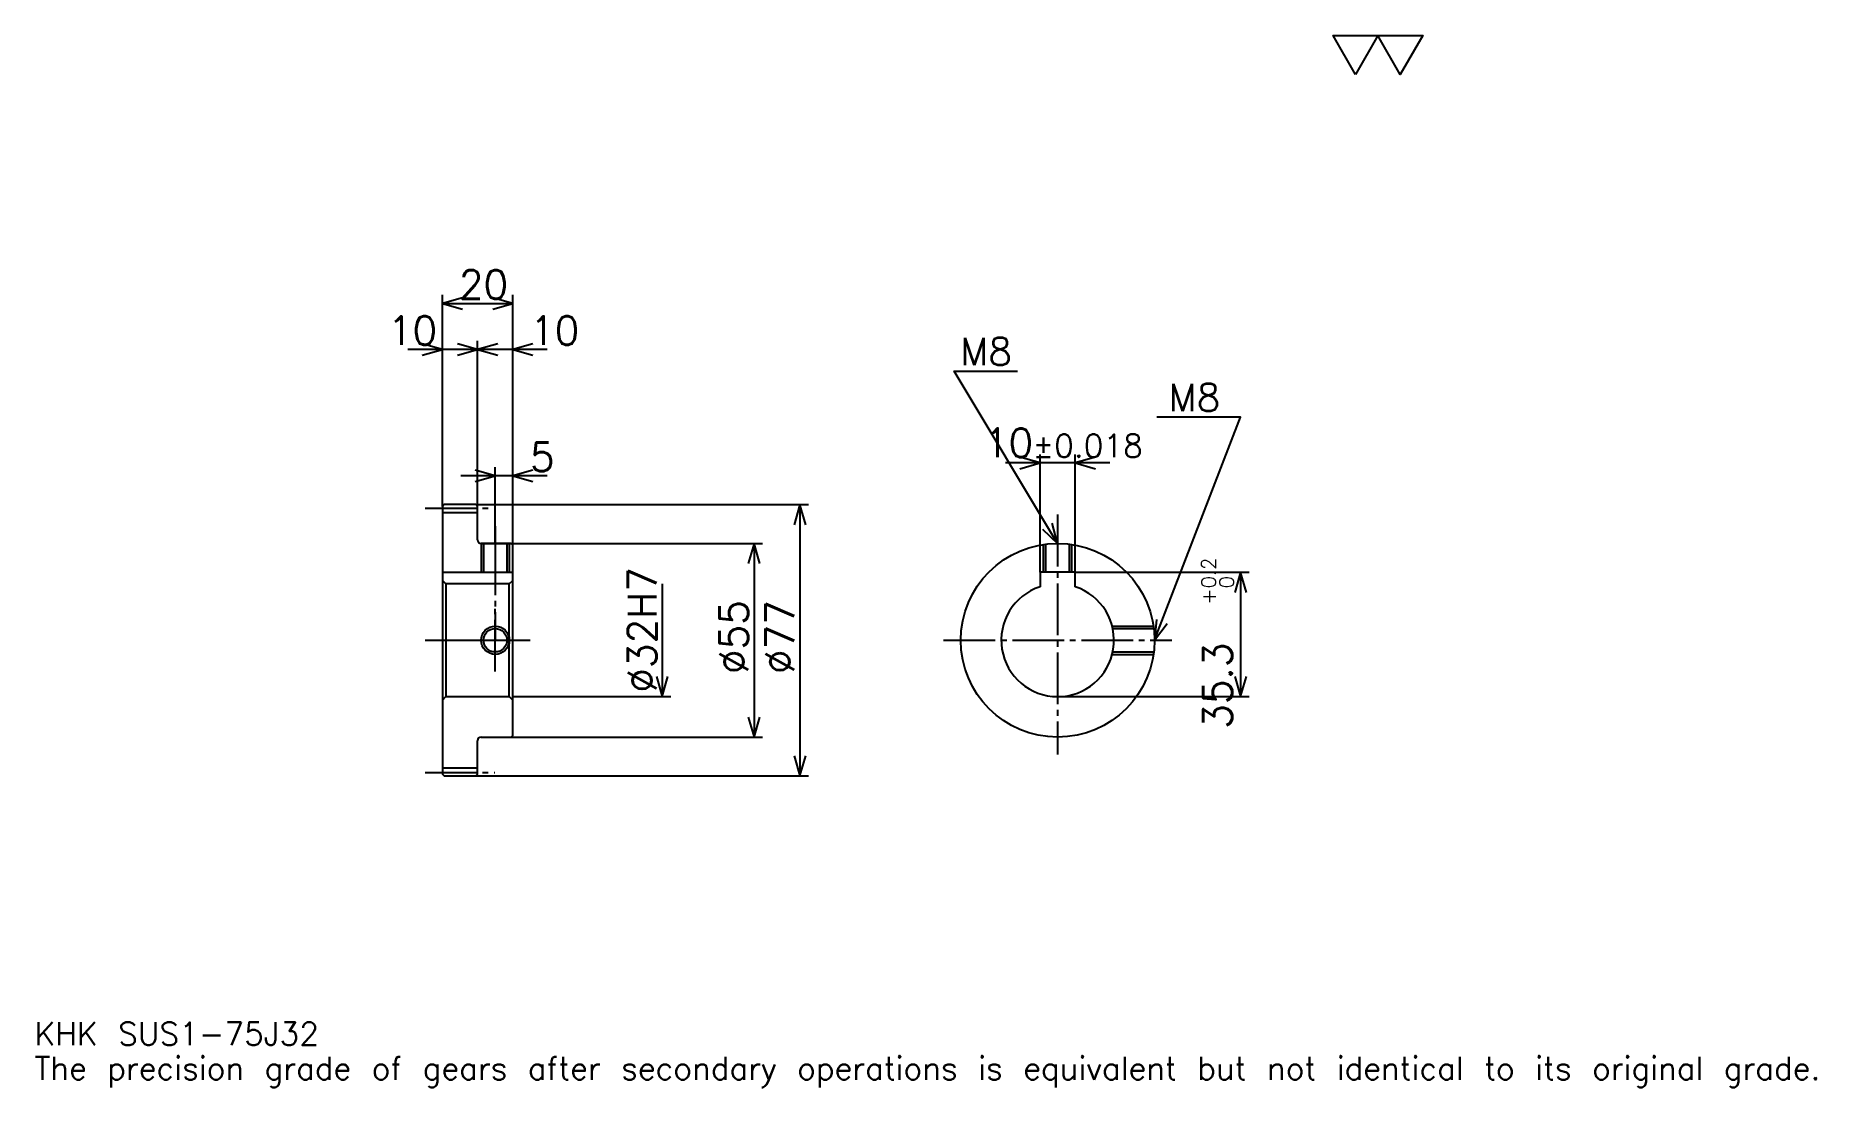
# Model space of a CAD drawing. Extents: x 17 to 522, y 6 to 304.
import ezdxf

# ---------------------------------------------------------------- set-up
doc = ezdxf.new("R2010")
doc.units = 0
doc.linetypes.add('DASHDOT', pattern=[19.565218, 14.673913, -1.630435, 1.630435, -1.630435])
doc.layers.get('0').update_dxf_attribs({"linetype": 'CONTINUOUS'})
doc.layers.add('DASHDOT', color=6, linetype='DASHDOT')
doc.styles.add('KANJI', font='TXT', dxfattribs={"bigfont": 'BIGFONT'})

msp = doc.modelspace()

# ---------------------------------------------------------------- linework, layer by layer
at = {"color": 5}
for p, q in [((132.065216, 171.380432), (132.065216, 230.891296)), ((132.065216, 228.445648), (152.065216, 228.445648)), ((152.065216, 171.380432), (152.065216, 230.891296)), ((142.065216, 171.380432), (142.065216, 217.847839)), ((151.847824, 215.402176), (122.282608, 215.402176)), ((161.847824, 215.402176), (132.282608, 215.402176)), ((321.521729, 183.206512), (291.956543, 183.206512)), ((301.739136, 152.180435), (301.739136, 185.652176)), ((311.739136, 152.180435), (311.739136, 185.652176)), ((161.847824, 179.532608), (137.282608, 179.532608)), ((147.065216, 171.380432), (147.065216, 181.978256)), ((132.065216, 170.880432), (132.065216, 171.380432)), ((141.565216, 171.380432), (152.065216, 171.380432)), ((142.065216, 170.880432), (142.065216, 171.380432)), ((147.065216, 160.380432), (147.065216, 171.380432)), ((147.065216, 160.380432), (147.065216, 171.380432)), ((152.065216, 171.380432), (236.032608, 171.380432)), ((152.065216, 159.880432), (152.065216, 171.380432)), ((233.586945, 171.380432), (233.586945, 94.380432)), ((143.065216, 160.380432), (152.065216, 160.380432)), ((152.065216, 160.380432), (222.989136, 160.380432)), ((220.543488, 160.380432), (220.543488, 105.380432)), ((311.739136, 152.180435), (361.141296, 152.180435)), ((358.695648, 152.180435), (358.695648, 116.880432)), ((194.456512, 148.880432), (194.456512, 116.880432)), ((152.065216, 116.880432), (196.902176, 116.880432)), ((306.739136, 116.880432), (361.141296, 116.880432)), ((143.065216, 105.380432), (152.065216, 105.380432)), ((152.065216, 105.380432), (222.989136, 105.380432)), ((141.565216, 94.380432), (152.065216, 94.380432)), ((152.065216, 94.380432), (236.032608, 94.380432))]:
    msp.add_line(p, q, dxfattribs=at)
at = {"color": 4}
for p, q in [((132.065216, 169.130432), (142.065216, 169.130432)), ((132.065216, 152.180435), (152.065216, 152.180435)), ((133.065216, 148.880432), (133.065216, 116.880432)), ((151.065216, 148.880432), (152.065216, 149.880432)), ((151.065216, 116.880432), (152.065216, 115.880432)), ((132.065216, 96.630432), (142.065216, 96.630432))]:
    msp.add_line(p, q, dxfattribs=at)
at = {"color": 7}
msp.add_lwpolyline([(391.304352, 293.478271), (384.945648, 304.5), (410.380432, 304.5), (404.021729, 293.478271), (397.663055, 304.5), (391.304352, 293.478271)], dxfattribs=at)
at = {"color": 5}
for points in [[(137.771744, 230.07608), (132.065216, 228.445648), (137.771744, 226.815216)], [(146.358688, 226.815216), (152.065216, 228.445648), (146.358688, 230.07608)], [(126.358696, 213.771744), (132.065216, 215.402176), (126.358696, 217.032608)], [(136.358688, 213.771744), (142.065216, 215.402176), (136.358688, 217.032608)], [(147.771744, 217.032608), (142.065216, 215.402176), (147.771744, 213.771744)], [(157.771744, 217.032608), (152.065216, 215.402176), (157.771744, 213.771744)], [(306.739136, 160.380432), (277.391296, 209.293472), (295.32608, 209.293472)], [(334.239136, 132.880432), (358.695648, 196.25), (334.891296, 196.25)], [(296.032593, 181.57608), (301.739136, 183.206512), (296.032593, 184.83696)], [(317.445679, 184.83696), (311.739136, 183.206512), (317.445679, 181.57608)], [(141.358688, 177.902176), (147.065216, 179.532608), (141.358688, 181.16304)], [(157.771744, 181.16304), (152.065216, 179.532608), (157.771744, 177.902176)], [(235.217377, 165.67392), (233.586945, 171.380432), (231.956512, 165.67392)], [(302.40506, 164.434875), (306.739136, 160.380432), (305.201233, 166.112579)], [(222.17392, 154.673904), (220.543488, 160.380432), (218.913055, 154.673904)], [(360.32608, 146.473907), (358.695648, 152.180435), (357.065216, 146.473907)], [(334.772705, 138.791275), (334.239136, 132.880432), (337.81488, 137.617188)], [(192.82608, 122.586952), (194.456512, 116.880432), (196.086945, 122.586952)], [(357.065216, 122.586952), (358.695648, 116.880432), (360.32608, 122.586952)], [(218.913055, 111.086952), (220.543488, 105.380432), (222.17392, 111.086952)], [(231.956512, 100.086952), (233.586945, 94.380432), (235.217377, 100.086952)]]:
    msp.add_lwpolyline(points, dxfattribs=at)
at = {"color": 4}
for points in [[(142.065216, 161.380432), (142.065216, 170.880432), (141.565216, 171.380432), (132.565216, 171.380432), (132.065216, 170.880432), (132.065216, 115.880432)], [(143.065216, 160.380432), (143.065216, 152.180435)], [(143.065216, 105.380432), (151.565216, 105.380432), (152.065216, 105.880432), (152.065216, 159.880432), (151.565216, 160.380432), (143.065216, 160.380432)], [(143.740219, 160.380432), (143.740219, 152.180435)], [(150.390213, 160.380432), (150.390213, 152.180435)], [(151.065216, 160.380432), (151.065216, 152.180435)], [(302.739136, 152.180435), (302.739136, 160.087967)], [(303.414124, 152.180435), (303.414124, 160.17868)], [(310.064148, 152.180435), (310.064148, 160.17868)], [(310.739136, 152.180435), (310.739136, 160.087967)], [(311.739136, 148.079117), (311.739136, 152.180435), (301.739136, 152.180435), (301.739136, 148.079117)], [(132.065216, 115.880432), (133.065216, 116.880432), (151.065216, 116.880432), (151.065216, 148.880432), (133.065216, 148.880432), (132.065216, 149.880432)], [(322.231079, 136.880432), (333.946655, 136.880432)], [(322.389832, 136.205429), (334.037384, 136.205429)], [(322.231079, 128.880432), (333.946655, 128.880432)], [(322.389832, 129.555435), (334.037384, 129.555435)], [(132.065216, 115.880432), (132.065216, 94.880432), (132.565216, 94.380432), (141.565216, 94.380432), (142.065216, 94.880432), (142.065216, 104.380432)]]:
    msp.add_lwpolyline(points, dxfattribs=at)
for centre, radius in [((306.739136, 132.880432), 27.5), ((147.065216, 132.880432), 3.325)]:
    msp.add_circle(centre, radius, dxfattribs=at)
at = {"color": 7}
msp.add_circle((147.065216, 132.880432), 4, dxfattribs=at)
at = {"color": 4}
for centre, radius, start, end in [((143.065216, 161.380432), 1, 180, 270), ((306.739136, 132.880432), 16, 108.20995733, 71.79004267), ((143.065216, 104.380432), 1, 90, 180)]:
    msp.add_arc(centre, radius, start, end, dxfattribs=at)
at = {"layer": 'DASHDOT', "color": 7}
for p, q in [((127.173912, 170.380432), (146.956512, 170.380432)), ((306.739136, 168.532608), (306.739136, 100.489128)), ((147.065216, 160.380432), (147.065216, 132.880432)), ((127.173912, 132.880432), (156.956512, 132.880432)), ((274.347839, 132.880432), (339.130432, 132.880432)), ((127.173912, 95.380432), (146.956512, 95.380432))]:
    msp.add_line(p, q, dxfattribs=at)
for points in [[(147.065216, 165.271729), (147.065216, 147.289124)], [(147.065216, 123.989128), (147.065216, 141.771729)], [(138.17392, 132.880432), (155.956512, 132.880432)]]:
    msp.add_lwpolyline(points, dxfattribs=at)

# ---------------------------------------------------------------- texts
at = {"color": 7, "style": 'KANJI'}
for s, height, p in [('20', 8.152174, (136.766296, 229.75)), ('10', 8.152174, (116.576088, 216.706512)), ('10', 8.152174, (156.956512, 216.706512)), ('M8', 7.826087, (279.021729, 210.92392)), ('M8', 7.826087, (338.152161, 197.880432)), ('10', 8.152174, (285.835327, 184.83696)), ('5', 8.152174, (156.956512, 180.83696)), ('%%p0.018', 6.521739, (299.611511, 184.83696)), ('KHK SUS1-75J32', 6.521739, (16.304348, 17.934782)), ('The precision grade of gears after secondary operations is equivalent but not identical to its original grade.', 6.521739, (16.304348, 8.152174))]:
    msp.add_text(s, height=height, dxfattribs=at).set_placement(p)
for s, height, p in [('%%c32H7', 8.152174, (192.82608, 118.002716)), ('0.2', 4.076087, (351.684784, 147.60672)), ('+', 4.076087, (351.684784, 143.041504)), ('0', 4.076087, (356.739136, 147.60672)), ('%%c55', 8.152174, (218.913055, 123.301628)), ('%%c77', 8.152174, (231.956512, 123.301628)), ('35.3', 8.152174, (356.25, 107.755661))]:
    msp.add_text(s, height=height, rotation=90, dxfattribs=at).set_placement(p)

doc.saveas('drawing.dxf')
